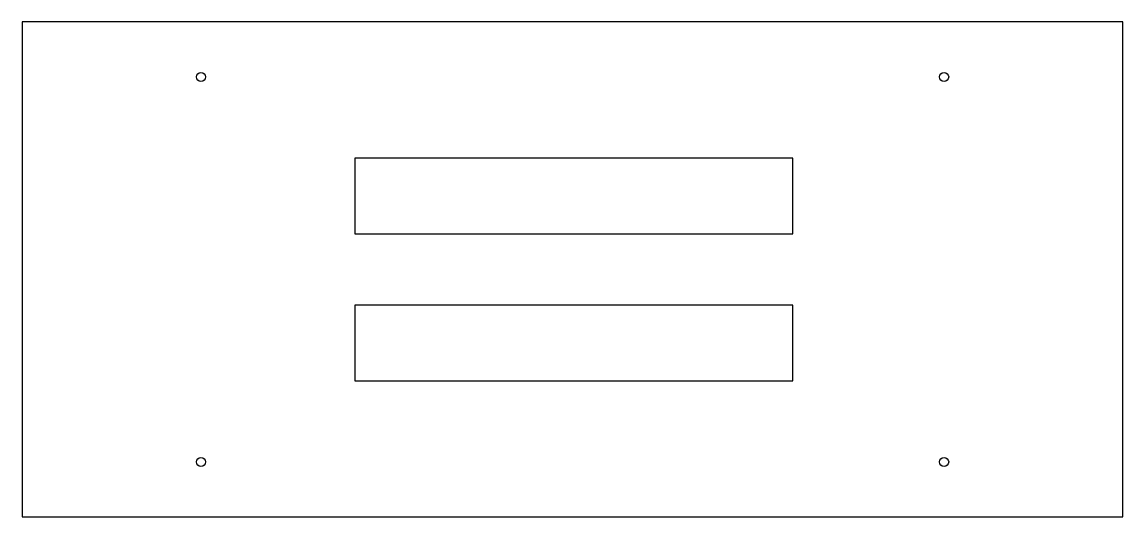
# Model space of a CAD drawing. Header units: millimetres. Extents: x 134 to 734, y 114 to 384.
import ezdxf

# ---------------------------------------------------------------- set-up
doc = ezdxf.new("R2010")
doc.units = ezdxf.units.MM

msp = doc.modelspace()

# ---------------------------------------------------------------- linework, layer by layer
at = {"color": 7, "linetype": 'Continuous', "lineweight": 25}
for p, q in [((133.74, 384.07), (133.74, 114.07)), ((733.74, 384.07), (133.74, 384.07)), ((733.74, 114.07), (733.74, 384.07)), ((553.74, 309.82), (315.14, 309.82)), ((315.14, 309.82), (315.14, 268.57)), ((553.74, 268.57), (553.74, 309.82)), ((315.14, 268.57), (553.74, 268.57)), ((553.74, 229.57), (315.14, 229.57)), ((315.14, 229.57), (315.14, 188.32)), ((553.74, 188.32), (553.74, 229.57)), ((315.14, 188.32), (553.74, 188.32)), ((133.74, 114.07), (733.74, 114.07))]:
    msp.add_line(p, q, dxfattribs=at)
for centre in [(231.24, 354.07), (636.24, 354.07), (231.24, 144.07), (636.24, 144.07)]:
    msp.add_circle(centre, 2.5, dxfattribs=at)

doc.saveas('drawing.dxf')
